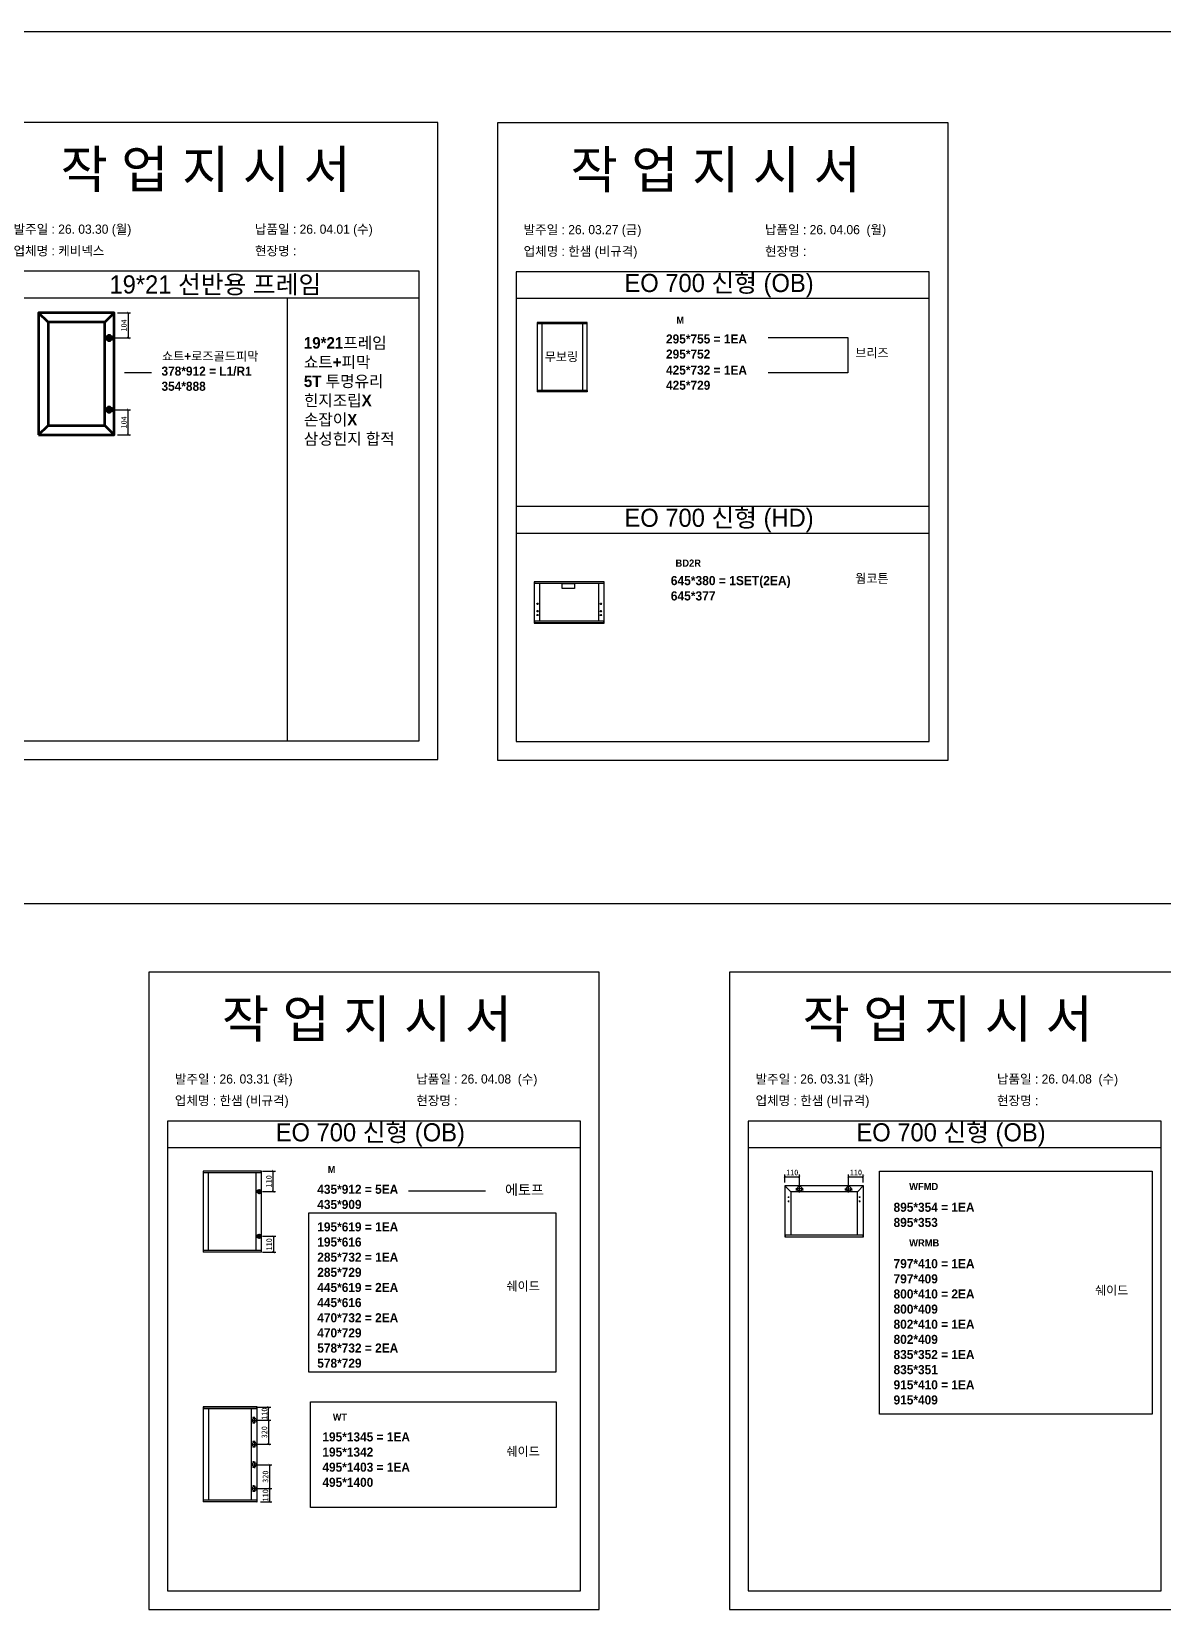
# Model space of a CAD drawing. Header units: millimetres. Extents: x -44117 to 256353, y -2095463 to 65325.
# Drawn here: x 113231 to 118206, y -831432 to -824497 of the extents above; entities that cross this region are included whole.
import ezdxf

# ---------------------------------------------------------------- set-up
doc = ezdxf.new("R2010")
doc.units = ezdxf.units.MM
doc.header["$LTSCALE"] = 10
doc.layers.add('Layer1', color=7, linetype='Continuous', lineweight=70)
doc.styles.add('MtX_Gulim', font='')
doc.styles.get('MtX_Gulim').set_extended_font_data('Gulim', bold=True)
doc.dimstyles.new('ISO-25', dxfattribs={"dimtxt": 2.5, "dimasz": 2.5, "dimexe": 1, "dimexo": 1, "dimtad": 1, "dimtxsty": 'Standard', "dimblk": 'ARCHTICK', "dimcen": 2.5, "dimadec": 0, "dimazin": 0, "dimtfac": 1, "dimtmove": 0, "dimatfit": 3, "dimfxl": 0, "dimarcsym": 0})

# ---------------------------------------------------------------- blocks, each defined once
blk = doc.blocks.new('_ArchTick')
at = {"color": 0, "linetype": 'ByBlock', "const_width": 0.15}
blk.add_lwpolyline([(-0.5, -0.5), (0.5, 0.5)], dxfattribs=at)
blk = doc.blocks.new('*D5433')
at = {"color": 0, "lineweight": -2}
for p, q in [((113608.8, -825732.4), (113665.8, -825732.4)), ((113655.8, -825732.4), (113655.8, -825843.5)), ((113587.7, -825843.5), (113665.8, -825843.5))]:
    blk.add_line(p, q, dxfattribs=at)
at = {"layer": 'Defpoints', "color": 0}
for p in [(113593.8, -825732.4), (113572.7, -825843.5), (113655.8, -825843.5)]:
    blk.add_point(p, dxfattribs=at)
at = {"color": 0, "lineweight": -2, "xscale": 10, "yscale": 10, "zscale": 10}
for p, rotation in [((113655.8, -825732.4), 90), ((113655.8, -825843.5), 270)]:
    blk.add_blockref('_ArchTick', p, dxfattribs=dict(at, rotation=rotation))
at = {"color": 0, "insert": (113637, -825787.9), "char_height": 25, "attachment_point": 5, "rotation": 90}
blk.add_mtext('104', dxfattribs=at)
blk = doc.blocks.new('*D5434')
at = {"color": 0, "lineweight": -2}
for p, q in [((113587.7, -826158.6), (113665.8, -826158.6)), ((113655.8, -826269.7), (113655.8, -826158.6)), ((113608.8, -826269.7), (113665.8, -826269.7))]:
    blk.add_line(p, q, dxfattribs=at)
at = {"layer": 'Defpoints', "color": 0}
for p in [(113572.7, -826158.6), (113655.8, -826158.6), (113593.8, -826269.7)]:
    blk.add_point(p, dxfattribs=at)
at = {"color": 0, "lineweight": -2, "xscale": 10, "yscale": 10, "zscale": 10}
for p, rotation in [((113655.8, -826158.6), 90), ((113655.8, -826269.7), 270)]:
    blk.add_blockref('_ArchTick', p, dxfattribs=dict(at, rotation=rotation))
at = {"color": 0, "insert": (113637, -826214.2), "char_height": 25, "attachment_point": 5, "rotation": 90}
blk.add_mtext('104', dxfattribs=at)
blk = doc.blocks.new('*D5475')
at = {"color": 0, "lineweight": -2}
for p, q in [((114245.8, -829505.1), (114302.9, -829505.1)), ((114292.9, -829595.7), (114292.9, -829505.1)), ((114245.8, -829595.7), (114302.9, -829595.7))]:
    blk.add_line(p, q, dxfattribs=at)
at = {"layer": 'Defpoints', "color": 0}
for p in [(114230.8, -829505.1), (114292.9, -829505.1), (114230.8, -829595.7)]:
    blk.add_point(p, dxfattribs=at)
at = {"color": 0, "lineweight": -2, "xscale": 10, "yscale": 10, "zscale": 10}
for p, rotation in [((114292.9, -829505.1), 90), ((114292.9, -829595.7), 270)]:
    blk.add_blockref('_ArchTick', p, dxfattribs=dict(at, rotation=rotation))
at = {"color": 0, "insert": (114274.1, -829550.4), "char_height": 25, "attachment_point": 5, "rotation": 90}
blk.add_mtext('110', dxfattribs=at)
blk = doc.blocks.new('*D5476')
at = {"color": 0, "lineweight": -2}
for p, q in [((114245.8, -829792.2), (114303.9, -829792.2)), ((114293.9, -829792.2), (114293.9, -829861.9)), ((114245.8, -829861.9), (114303.9, -829861.9))]:
    blk.add_line(p, q, dxfattribs=at)
at = {"layer": 'Defpoints', "color": 0}
for p in [(114230.8, -829792.2), (114230.8, -829861.9), (114293.9, -829861.9)]:
    blk.add_point(p, dxfattribs=at)
at = {"color": 0, "lineweight": -2, "xscale": 10, "yscale": 10, "zscale": 10}
for p, rotation in [((114293.9, -829792.2), 90), ((114293.9, -829861.9), 270)]:
    blk.add_blockref('_ArchTick', p, dxfattribs=dict(at, rotation=rotation))
at = {"color": 0, "insert": (114275.1, -829827.1), "char_height": 25, "attachment_point": 5, "rotation": 90}
blk.add_mtext('110', dxfattribs=at)
blk = doc.blocks.new('*D5477')
at = {"color": 0, "lineweight": -2}
for p, q in [((116542, -829555), (116542, -829520.4)), ((116542, -829530.4), (116606.5, -829530.4)), ((116606.5, -829567.7), (116606.5, -829520.4))]:
    blk.add_line(p, q, dxfattribs=at)
at = {"layer": 'Defpoints', "color": 0}
for p in [(116542, -829570), (116606.5, -829530.4), (116606.5, -829582.7)]:
    blk.add_point(p, dxfattribs=at)
at = {"color": 0, "lineweight": -2, "xscale": 10, "yscale": 10, "zscale": 10, "rotation": 180}
blk.add_blockref('_ArchTick', (116542, -829530.4), dxfattribs=at)
at = {"color": 0, "lineweight": -2, "xscale": 10, "yscale": 10, "zscale": 10}
blk.add_blockref('_ArchTick', (116606.5, -829530.4), dxfattribs=at)
at = {"color": 0, "insert": (116574.2, -829511.7), "char_height": 25, "attachment_point": 5}
blk.add_mtext('110', dxfattribs=at)
blk = doc.blocks.new('*D5478')
at = {"color": 0, "lineweight": -2}
for p, q in [((116822.1, -829567.7), (116822.1, -829520.4)), ((116822.1, -829530.4), (116886.6, -829530.4)), ((116886.6, -829555), (116886.6, -829520.4))]:
    blk.add_line(p, q, dxfattribs=at)
at = {"layer": 'Defpoints', "color": 0}
for p in [(116822.1, -829582.7), (116886.6, -829530.4), (116886.6, -829570)]:
    blk.add_point(p, dxfattribs=at)
at = {"color": 0, "lineweight": -2, "xscale": 10, "yscale": 10, "zscale": 10, "rotation": 180}
blk.add_blockref('_ArchTick', (116822.1, -829530.4), dxfattribs=at)
at = {"color": 0, "lineweight": -2, "xscale": 10, "yscale": 10, "zscale": 10}
blk.add_blockref('_ArchTick', (116886.6, -829530.4), dxfattribs=at)
at = {"color": 0, "insert": (116854.3, -829511.7), "char_height": 25, "attachment_point": 5}
blk.add_mtext('110', dxfattribs=at)
blk = doc.blocks.new('*D5479')
at = {"color": 0, "lineweight": -2}
for p, q in [((114225.1, -830542.9), (114283, -830542.9)), ((114273, -830600.7), (114273, -830542.9)), ((114225.1, -830600.7), (114283, -830600.7))]:
    blk.add_line(p, q, dxfattribs=at)
at = {"layer": 'Defpoints', "color": 0}
for p in [(114210.1, -830542.9), (114273, -830542.9), (114210.1, -830600.7)]:
    blk.add_point(p, dxfattribs=at)
at = {"color": 0, "lineweight": -2, "xscale": 10, "yscale": 10, "zscale": 10}
for p, rotation in [((114273, -830542.9), 90), ((114273, -830600.7), 270)]:
    blk.add_blockref('_ArchTick', p, dxfattribs=dict(at, rotation=rotation))
at = {"color": 0, "insert": (114254.3, -830571.8), "char_height": 25, "attachment_point": 5, "rotation": 90}
blk.add_mtext('110', dxfattribs=at)
blk = doc.blocks.new('*D5480')
at = {"color": 0, "lineweight": -2}
for p, q in [((114225.1, -830901.3), (114287.6, -830901.3)), ((114277.6, -830959.8), (114277.6, -830901.3)), ((114236.7, -830959.8), (114287.6, -830959.8))]:
    blk.add_line(p, q, dxfattribs=at)
at = {"layer": 'Defpoints', "color": 0}
for p in [(114210.1, -830901.3), (114277.6, -830901.3), (114221.7, -830959.8)]:
    blk.add_point(p, dxfattribs=at)
at = {"color": 0, "lineweight": -2, "xscale": 10, "yscale": 10, "zscale": 10}
for p, rotation in [((114277.6, -830901.3), 90), ((114277.6, -830959.8), 270)]:
    blk.add_blockref('_ArchTick', p, dxfattribs=dict(at, rotation=rotation))
at = {"color": 0, "insert": (114258.8, -830930.5), "char_height": 25, "attachment_point": 5, "rotation": 90}
blk.add_mtext('110', dxfattribs=at)
blk = doc.blocks.new('*D5481')
at = {"color": 0, "lineweight": -2}
for p, q in [((114225.1, -830796.1), (114287.6, -830796.1)), ((114277.6, -830901.3), (114277.6, -830796.1)), ((114225.1, -830901.3), (114287.6, -830901.3))]:
    blk.add_line(p, q, dxfattribs=at)
at = {"layer": 'Defpoints', "color": 0}
for p in [(114210.1, -830796.1), (114277.6, -830796.1), (114210.1, -830901.3)]:
    blk.add_point(p, dxfattribs=at)
at = {"color": 0, "lineweight": -2, "xscale": 10, "yscale": 10, "zscale": 10}
for p, rotation in [((114277.6, -830796.1), 90), ((114277.6, -830901.3), 270)]:
    blk.add_blockref('_ArchTick', p, dxfattribs=dict(at, rotation=rotation))
at = {"color": 0, "insert": (114258.8, -830848.7), "char_height": 25, "attachment_point": 5, "rotation": 90}
blk.add_mtext('320', dxfattribs=at)
blk = doc.blocks.new('*D5482')
at = {"color": 0, "lineweight": -2}
for p, q in [((114225.1, -830600.7), (114283, -830600.7)), ((114273, -830600.7), (114273, -830705.9)), ((114225.1, -830705.9), (114283, -830705.9))]:
    blk.add_line(p, q, dxfattribs=at)
at = {"layer": 'Defpoints', "color": 0}
for p in [(114210.1, -830600.7), (114210.1, -830705.9), (114273, -830705.9)]:
    blk.add_point(p, dxfattribs=at)
at = {"color": 0, "lineweight": -2, "xscale": 10, "yscale": 10, "zscale": 10}
for p, rotation in [((114273, -830600.7), 90), ((114273, -830705.9), 270)]:
    blk.add_blockref('_ArchTick', p, dxfattribs=dict(at, rotation=rotation))
at = {"color": 0, "insert": (114254.3, -830653.3), "char_height": 25, "attachment_point": 5, "rotation": 90}
blk.add_mtext('320', dxfattribs=at)

msp = doc.modelspace()

# ---------------------------------------------------------------- linework, layer by layer
at = {"color": 1}
for p, q in [((104260.77588, -824496.50817), (196529.92274, -824496.50817)), ((104260.77588, -824496.50817), (196529.92274, -824496.50817)), ((104260.77588, -828329.70311), (196529.92274, -828329.70311)), ((104260.77588, -828329.70311), (196529.92274, -828329.70311))]:
    msp.add_line(p, q, dxfattribs=at)
for p, q in [((114934.7816, -825550.38901), (113119.28121, -825550.38901)), ((117176.54908, -825552.37402), (115361.04869, -825552.37402)), ((114934.7816, -825668.27865), (113119.28121, -825668.27865)), ((114355.45955, -827614.43645), (114355.45955, -825668.27865)), ((117176.54908, -825670.26366), (115361.04869, -825670.26366)), ((115453.61666, -825775.18759), (115453.61666, -826080.20592)), ((115673.53505, -825775.58258), (115453.61666, -825775.58258)), ((115673.53505, -825781.55128), (115453.61666, -825781.55128)), ((115673.31562, -825774.96816), (115453.8361, -825774.96816)), ((115473.14661, -825781.11241), (115473.14661, -826073.84224)), ((115653.78567, -826073.84224), (115653.78567, -825781.55128)), ((115672.43787, -825781.55128), (115672.43787, -825774.96816)), ((115673.53505, -826080.20592), (115673.53505, -825775.18759)), ((113758.69642, -825996.67324), (113638.76484, -825996.67324)), ((115673.53505, -826073.84224), (115453.61666, -826073.84224)), ((115673.53505, -826079.81094), (115453.61666, -826079.81094)), ((115673.31562, -826080.42537), (115453.8361, -826080.42537)), ((115454.71385, -826080.42537), (115454.71385, -826073.84224)), ((115672.43787, -826073.84224), (115672.43787, -826080.42537)), ((117176.54908, -826584.39774), (115361.04869, -826584.39774)), ((117176.54908, -826702.28738), (115361.04869, -826702.28738)), ((115439.70797, -826915.30823), (115439.70797, -827096.18017)), ((115748.0713, -826915.77467), (115439.70797, -826915.77467)), ((115748.0713, -826922.82297), (115439.70797, -826922.82297)), ((115747.81217, -826915.0491), (115439.9671, -826915.0491)), ((115441.00361, -826915.0491), (115441.00361, -826922.82297)), ((115463.02957, -826922.82297), (115463.02957, -827088.66543)), ((115724.7497, -827088.66543), (115724.7497, -826922.82297)), ((115746.77565, -826915.0491), (115746.77565, -826922.82297)), ((115748.0713, -827096.18017), (115748.0713, -826915.30823)), ((115458.75394, -827011.44503), (115450.20269, -827011.44503)), ((115454.47831, -827007.16941), (115454.47831, -827015.72066)), ((115729.02533, -827011.44503), (115737.57658, -827011.44503)), ((115733.30095, -827007.16941), (115733.30095, -827015.72066)), ((115748.0713, -827088.66543), (115439.70797, -827088.66543)), ((115441.00361, -827088.66543), (115441.00361, -827096.4393)), ((115458.75394, -827044.61353), (115450.20269, -827044.61353)), ((115458.75394, -827061.19777), (115450.20269, -827061.19777)), ((115454.47831, -827040.3379), (115454.47831, -827048.88915)), ((115454.47831, -827056.92215), (115454.47831, -827065.4734)), ((115729.02533, -827044.61353), (115737.57658, -827044.61353)), ((115729.02533, -827061.19777), (115737.57658, -827061.19777)), ((115733.30095, -827040.3379), (115733.30095, -827048.88915)), ((115733.30095, -827056.92215), (115733.30095, -827065.4734)), ((115746.77565, -827096.4393), (115746.77565, -827088.66543)), ((115748.0713, -827095.71374), (115439.70797, -827095.71374)), ((115439.9671, -827096.4393), (115747.81217, -827096.4393)), ((115643.72303, -829285.693), (113828.22264, -829285.693)), ((118196.12668, -829285.693), (116380.62629, -829285.693)), ((115643.72303, -829403.58263), (113828.22264, -829403.58263)), ((118196.12668, -829403.58263), (116380.62629, -829403.58263)), ((113985.00402, -829505.39667), (113985.00402, -829861.65305)), ((114241.86507, -829505.85801), (113985.00402, -829505.85801)), ((114241.86507, -829512.82936), (113985.00402, -829512.82936)), ((114241.60877, -829505.14037), (113985.26032, -829505.14037)), ((114007.81468, -829512.31676), (114007.81468, -829854.22037)), ((114218.79811, -829854.22037), (114218.79811, -829512.82936)), ((114240.58357, -829512.82936), (114240.58357, -829505.14037)), ((114241.86507, -829861.65305), (114241.86507, -829505.39667)), ((116541.68908, -829569.99136), (116541.68908, -829794.33169)), ((116568.02983, -829596.33211), (116541.77577, -829569.78209)), ((116886.57492, -829569.6954), (116541.98504, -829569.6954)), ((116622.64851, -829582.71779), (116590.36168, -829582.71779)), ((116606.50509, -829598.86121), (116606.50509, -829566.57438)), ((116805.91146, -829582.71779), (116838.19829, -829582.71779)), ((116822.05488, -829598.86121), (116822.05488, -829566.57438)), ((116860.53013, -829596.33211), (116886.78419, -829569.78209)), ((116886.87088, -829794.33169), (116886.87088, -829569.99136)), ((115226.36479, -829593.75146), (114887.59402, -829593.75146)), ((116555.00744, -829619.41727), (116560.92671, -829619.41727)), ((116555.00744, -829638.35893), (116560.92671, -829638.35893)), ((116557.96708, -829616.45763), (116557.96708, -829622.3769)), ((116557.96708, -829635.39929), (116557.96708, -829641.31856)), ((116568.02983, -829596.33211), (116568.02983, -829786.34068)), ((116860.53013, -829596.33211), (116568.02983, -829596.33211)), ((116595.55444, -829588.63706), (116590.81903, -829588.63706)), ((116593.18673, -829586.26936), (116593.18673, -829591.00477)), ((116622.19116, -829588.63706), (116617.45574, -829588.63706)), ((116619.82345, -829586.26936), (116619.82345, -829591.00477)), ((116811.10423, -829588.63706), (116806.36882, -829588.63706)), ((116808.73652, -829586.26936), (116808.73652, -829591.00477)), ((116837.74095, -829588.63706), (116833.00553, -829588.63706)), ((116835.37324, -829586.26936), (116835.37324, -829591.00477)), ((116860.53013, -829785.74875), (116860.53013, -829596.33211)), ((116873.55253, -829619.41727), (116867.63326, -829619.41727)), ((116873.55253, -829638.35893), (116867.63326, -829638.35893)), ((116870.59289, -829616.45763), (116870.59289, -829622.3769)), ((116870.59289, -829635.39929), (116870.59289, -829641.31856)), ((116541.68908, -829785.74875), (116886.87088, -829785.74875)), ((116543.1689, -829785.74875), (116543.1689, -829794.62765)), ((116885.39106, -829794.62765), (116885.39106, -829785.74875)), ((114241.86507, -829854.22037), (113985.00402, -829854.22037)), ((114241.86507, -829861.19171), (113985.00402, -829861.19171)), ((114241.60877, -829861.90935), (113985.26032, -829861.90935)), ((113986.28552, -829861.90935), (113986.28552, -829854.22037)), ((114240.58357, -829854.22037), (114240.58357, -829861.90935)), ((116541.68908, -829793.79896), (116886.57492, -829793.79896)), ((116541.98504, -829794.62765), (116886.57492, -829794.62765)), ((113984.81552, -830542.39225), (113984.81552, -830959.60012)), ((114221.80909, -830542.87157), (113984.81552, -830542.87157)), ((114221.80909, -830550.11452), (113984.81552, -830550.11452)), ((114221.5428, -830542.12597), (113985.08181, -830542.12597)), ((113986.14694, -830542.12597), (113986.14694, -830550.11452)), ((114008.51488, -830549.58195), (114008.51488, -830951.87786)), ((114197.84345, -830951.87786), (114197.84345, -830550.11452)), ((114220.47766, -830550.11452), (114220.47766, -830542.12597)), ((114221.80909, -830959.60012), (114221.80909, -830542.39225)), ((114195.56796, -830600.70865), (114224.61714, -830600.70865)), ((114207.4297, -830588.72583), (114203.16914, -830588.72583)), ((114207.4297, -830612.69147), (114203.16914, -830612.69147)), ((114205.29942, -830586.59555), (114205.29942, -830590.85611)), ((114205.29942, -830610.56119), (114205.29942, -830614.82175)), ((114210.09255, -830615.23324), (114210.09255, -830586.18406)), ((114207.4297, -830693.90837), (114203.16914, -830693.90837)), ((114205.29942, -830691.77809), (114205.29942, -830696.03864)), ((114210.09255, -830691.3666), (114210.09255, -830720.41578)), ((114195.56796, -830705.8912), (114224.61714, -830705.8912)), ((114207.4297, -830717.87401), (114203.16914, -830717.87401)), ((114205.29942, -830715.74373), (114205.29942, -830720.00429)), ((114195.56796, -830796.10119), (114224.61714, -830796.10119)), ((114207.4297, -830784.11836), (114203.16914, -830784.11836)), ((114207.4297, -830808.084), (114203.16914, -830808.084)), ((114205.29942, -830781.98808), (114205.29942, -830786.24864)), ((114205.29942, -830805.95372), (114205.29942, -830810.21428)), ((114210.09255, -830781.5766), (114210.09255, -830810.62578)), ((114195.56796, -830901.28372), (114224.61714, -830901.28372)), ((114207.4297, -830889.30089), (114203.16914, -830889.30089)), ((114205.29942, -830887.17061), (114205.29942, -830891.43117)), ((114210.09255, -830886.75913), (114210.09255, -830915.80831)), ((114221.80909, -830951.87786), (113984.81552, -830951.87786)), ((114221.80909, -830959.12081), (113984.81552, -830959.12081)), ((114221.5428, -830959.86641), (113985.08181, -830959.86641)), ((113986.14694, -830959.86641), (113986.14694, -830951.87786)), ((114207.4297, -830913.26653), (114203.16914, -830913.26653)), ((114205.29942, -830911.13625), (114205.29942, -830915.39681)), ((114220.47766, -830951.87786), (114220.47766, -830959.86641))]:
    msp.add_line(p, q)
for points in [[(113036.75846, -827696.95919), (115017.30434, -827696.95919), (115017.30434, -824895.90145), (113036.75846, -824895.90145)], [(115278.52594, -827698.94421), (117259.07182, -827698.94421), (117259.07182, -824897.88646), (115278.52594, -824897.88646)], [(115563.6585, -826922.82297), (115618.00112, -826922.82297), (115618.00112, -826944.66989), (115563.6585, -826944.66989)], [(113745.69989, -831432.26318), (115726.24577, -831432.26318), (115726.24577, -828631.20543), (113745.69989, -828631.20543)], [(116298.10355, -831432.26318), (118278.64943, -831432.26318), (118278.64943, -828631.20543), (116298.10355, -828631.20543)], [(116957.6542, -829505.68207), (118155.74595, -829505.68207), (118155.74595, -830574.32484), (116957.6542, -830574.32484)], [(114449.67082, -829689.3123), (115534.83899, -829689.3123), (115534.83899, -830389.72506), (114449.67082, -830389.72506)], [(114457.15803, -830520.10114), (115536.47345, -830520.10114), (115536.47345, -830984.01741), (114457.15803, -830984.01741)]]:
    msp.add_lwpolyline(points, close=True)
for points in [[(113119.28121, -825550.38901), (113119.28121, -827614.43645), (114934.7816, -827614.43645), (114934.7816, -825550.38901)], [(115361.04869, -825552.37402), (115361.04869, -827616.42146), (117176.54908, -827616.42146), (117176.54908, -825552.37402)], [(116467.87459, -825841.97437), (116818.45567, -825841.97437), (116818.45567, -825997.11657), (116467.87459, -825997.11657)], [(113828.22264, -829285.693), (113828.22264, -831349.74043), (115643.72303, -831349.74043), (115643.72303, -829285.693)], [(116380.62629, -829285.693), (116380.62629, -831349.74043), (118196.12668, -831349.74043), (118196.12668, -829285.693)]]:
    msp.add_lwpolyline(points)
for centre, radius in [((115454.47831, -827011.44503), 2.59129), ((115733.30095, -827011.44503), 2.59129), ((115454.47831, -827044.61353), 2.59129), ((115454.47831, -827061.19777), 2.59129), ((115733.30095, -827044.61353), 2.59129), ((115733.30095, -827061.19777), 2.59129), ((116606.50509, -829582.71779), 10.35872), ((116822.05488, -829582.71779), 10.35872), ((116557.96708, -829619.41727), 0.88789), ((116557.96708, -829638.35893), 0.88789), ((116593.18673, -829588.63706), 0.94708), ((116619.82345, -829588.63706), 0.94708), ((116808.73652, -829588.63706), 0.94708), ((116835.37324, -829588.63706), 0.94708), ((116870.59289, -829619.41727), 0.88789), ((116870.59289, -829638.35893), 0.88789), ((114210.09255, -830600.70865), 9.31997), ((114205.29942, -830588.72583), 0.85211), ((114205.29942, -830612.69147), 0.85211), ((114205.29942, -830693.90837), 0.85211), ((114210.09255, -830705.8912), 9.31997), ((114205.29942, -830717.87401), 0.85211), ((114210.09255, -830796.10119), 9.31997), ((114205.29942, -830784.11836), 0.85211), ((114205.29942, -830808.084), 0.85211), ((114210.09255, -830901.28372), 9.31997), ((114205.29942, -830889.30089), 0.85211), ((114205.29942, -830913.26653), 0.85211)]:
    msp.add_circle(centre, radius)
for centre, radius, start, end in [((115673.31562, -825775.18759), 0.21944, 0, 90), ((115453.8361, -826080.20593), 0.21944, 180, 270), ((115673.31562, -826080.20593), 0.21944, 270, 0), ((115439.9671, -826915.30823), 0.25913, 90, 180), ((115747.81217, -826915.30823), 0.25913, 0, 90), ((115439.9671, -827096.18017), 0.25913, 180, 270), ((115747.81217, -827096.18017), 0.25913, 270, 0), ((114241.60877, -829505.39667), 0.2563, 0, 90), ((116541.98504, -829569.99136), 0.29596, 90, 180), ((116886.57492, -829569.99136), 0.29596, 0, 90), ((113985.26032, -829861.65305), 0.2563, 180, 270), ((114241.60877, -829861.65305), 0.2563, 270, 0), ((116541.98504, -829794.33169), 0.29596, 180, 270), ((116886.57492, -829794.33169), 0.29596, 270, 0), ((113985.08181, -830542.39225), 0.26628, 90, 180), ((114221.5428, -830542.39225), 0.26628, 0, 90), ((113985.08181, -830959.60013), 0.26628, 180, 270), ((114221.5428, -830959.60013), 0.26628, 270, 0)]:
    msp.add_arc(centre, radius, start, end)
at = {"layer": 'Layer1'}
for p, q in [((113303.41675, -825773.8563), (113261.92717, -825732.36672)), ((113552.35424, -825773.8563), (113593.84382, -825732.36672)), ((113572.65471, -825826.23624), (113572.65471, -825860.72746)), ((113572.65471, -826175.86904), (113572.65471, -826141.37782)), ((113261.92717, -826269.73856), (113303.41675, -826228.24898)), ((113593.84382, -826269.73856), (113552.35424, -826228.24898)), ((113552.35424, -826228.24898), (113593.84382, -826269.73856)), ((114230.77998, -829586.28968), (114230.77998, -829605.1821)), ((114230.77998, -829801.66004), (114230.77998, -829782.76762))]:
    msp.add_line(p, q, dxfattribs=at)
for points in [[(113261.92717, -826269.73856), (113593.84382, -826269.73856), (113593.84382, -825732.36672), (113261.92717, -825732.36672)], [(113303.41675, -826228.24898), (113552.35424, -826228.24898), (113552.35424, -825773.8563), (113303.41675, -825773.8563)], [(113589.90032, -825843.48185), (113555.40909, -825843.48185)], [(113589.90032, -826158.62343), (113555.40909, -826158.62343)], [(114240.22619, -829595.73589), (114221.33376, -829595.73589)], [(114240.22619, -829792.21383), (114221.33376, -829792.21383)]]:
    msp.add_lwpolyline(points, close=True, dxfattribs=at)
for centre, radius in [((113572.65471, -825843.48185), 11.49707), ((113572.65471, -826158.62343), 11.49707), ((114230.77998, -829595.73589), 6.29747), ((114230.77998, -829792.21383), 6.29747)]:
    msp.add_circle(centre, radius, dxfattribs=at)

# ---------------------------------------------------------------- texts
at = {"linetype": 'Continuous', "style": 'MtX_Gulim'}
for s, height, p in [('M', 30.31593, (116065.79136, -825780.19642)), ('쇼트+로즈골드피막', 39.271262, (113803.83281, -825942.75914)), ('BD2R', 31.421769, (116061.36042, -826848.69094)), ('M', 30.31593, (114532.96531, -829513.51539)), ('WFMD', 31.421769, (117088.2537, -829588.72988)), ('WRMB', 31.421769, (117088.2537, -829836.61093)), ('WT', 30.315933, (114555.42749, -830601.95464))]:
    msp.add_text(s, height=height, dxfattribs=at).set_placement(p)
at = {"attachment_point": 1}
for s, width, gutter_width, heights, insert, char_height in [('{\\fGulim|b0|i0|c129|p50;작 업 지 시 서}', 3898.9872873, 14.7362, [-183.72574], (113358.36917, -825018.69825), 165.0454901), ('{\\fGulim|b0|i0|c129|p50;작 업 지 시 서}', 3898.9872873, 14.7362, [-183.72574], (115600.13666, -825020.68327), 165.0454901), ('\\pt11;{\\fGulim|b0|i0|c129|p50;발주일 : 26. 03.30 (월)}', 3898.9872873, 14.7362, [40.67678], (113151.8155, -825344.92295), 40.4361451), ('{\\fGulim|b0|i0|c129|p50;납품일 : 26. 04.01 (수)}', 3898.9872873, 14.7362, [41.36774], (114212.79627, -825344.92295), 40.4361451), ('\\pt11;{\\fGulim|b0|i0|c129|p50;발주일 : 26. 03.27 (금)}', 3898.9872873, 14.7362, [40.67678], (115393.58299, -825346.90796), 40.4361451), ('{\\fGulim|b0|i0|c129|p50;납품일 : 26. 04.06  (월)}', 3898.9872873, 14.7362, [41.36774], (116454.56375, -825346.90796), 40.4361451), ('{\\fGulim|b0|i0|c129|p50;업체명 : 케비넥스}', 3898.9872873, 14.7362, [42.57324], (113151.8155, -825440.00822), 40.4361451), ('{\\fGulim|b0|i0|c129|p50;현장명 :  }', 3898.9872873, 14.7362, [45.12049], (114212.79627, -825440.00822), 40.4361451), ('{\\fGulim|b0|i0|c129|p50;업체명 : 한샘 (비규격)}', 3898.9872873, 14.7362, [42.57324], (115393.58299, -825441.99324), 40.4361451), ('{\\fGulim|b0|i0|c129|p50;현장명 :  }', 3898.9872873, 14.7362, [45.12049], (116454.56375, -825441.99324), 40.4361451), ('{\\fGulim|b0|i0|c129|p50;19*21 선반용 프레임}', 1882.7812357, 7.11596, [-89.03766], (113573.39735, -825568.23651), 79.6987856), ('{\\fGulim|b0|i0|c129|p50;EO 700 신형 (OB)}', 1882.7812357, 7.11596, [-100.28675], (115836.84868, -825561.80127), 79.6987856), ('{\\f굴림|b1|i0|c129|p50;19*21프레임\\P쇼트+피막\\P5T 투명유리\\P힌지조립X\\P손잡이X\\P삼성힌지 합적}', 15300.3567757, 196.77614, [-489.46393], (114427.81042, -825839.73973), 50.59958), ('{\\f굴림|b1|i0|c129|p50;295*755 = 1EA\\P\\C1;295*752}', 12072.7918459, 155.2668, [-107.63052], (116019.59414, -825827.67702), 39.9257485), ('{\\f굴림|b1|i0|c129|p50;무보링}', 11769.5052121, 151.36626, [-43.35047], (115486.67564, -825906.39405), 38.9227538), ('{\\f굴림|b1|i0|c129|p50;브리즈}', 11769.5052121, 151.36626, [-43.2475], (116851.28577, -825889.44238), 38.9227538), ('{\\f굴림|b1|i0|c129|p50;378*912 = L1/R1\\P\\C1;354*888}', 12072.7918459, 155.2668, [-111.22173], (113801.97465, -825969.12515), 39.9257485), ('{\\f굴림|b1|i0|c129|p50;425*732 = 1EA\\P\\C1;425*729}', 12072.7918459, 155.2668, [-107.68333], (116019.59414, -825964.68571), 39.9257485), ('{\\fGulim|b0|i0|c129|p50;EO 700 신형 (HD)}', 1882.7812357, 7.11596, [-100.28675], (115836.84868, -826593.82499), 79.6987856), ('{\\f굴림|b1|i0|c129|p50;웜코튼}', 11769.5052121, 151.36626, [-42.01186], (116851.28577, -826881.45461), 38.9227538), ('{\\f굴림|b1|i0|c129|p50;645*380 = 1SET(2EA)\\P\\C1;645*377}', 12198.822037, 156.88766, [-113.28997], (116040.53725, -826889.64941), 40.342541), ('{\\fGulim|b0|i0|c129|p50;작 업 지 시 서}', 3898.9872873, 14.7362, [-183.72574], (114067.3106, -828754.00224), 165.0454901), ('{\\fGulim|b0|i0|c129|p50;작 업 지 시 서}', 3898.9872873, 14.7362, [-183.72574], (116619.71426, -828754.00224), 165.0454901), ('\\pt11;{\\fGulim|b0|i0|c129|p50;발주일 : 26. 03.31 (화)}', 3898.9872873, 14.7362, [40.67678], (113860.75693, -829080.22693), 40.4361451), ('{\\fGulim|b0|i0|c129|p50;납품일 : 26. 04.08  (수)}', 3898.9872873, 14.7362, [41.36774], (114921.7377, -829080.22693), 40.4361451), ('\\pt11;{\\fGulim|b0|i0|c129|p50;발주일 : 26. 03.31 (화)}', 3898.9872873, 14.7362, [40.67678], (116413.16059, -829080.22693), 40.4361451), ('{\\fGulim|b0|i0|c129|p50;납품일 : 26. 04.08  (수)}', 3898.9872873, 14.7362, [41.36774], (117474.14136, -829080.22693), 40.4361451), ('{\\fGulim|b0|i0|c129|p50;업체명 : 한샘 (비규격)}', 3898.9872873, 14.7362, [42.57324], (113860.75693, -829175.31221), 40.4361451), ('{\\fGulim|b0|i0|c129|p50;현장명 :  }', 3898.9872873, 14.7362, [45.12049], (114921.7377, -829175.31221), 40.4361451), ('{\\fGulim|b0|i0|c129|p50;업체명 : 한샘 (비규격)}', 3898.9872873, 14.7362, [42.57324], (116413.16059, -829175.31221), 40.4361451), ('{\\fGulim|b0|i0|c129|p50;현장명 :  }', 3898.9872873, 14.7362, [45.12049], (117474.14136, -829175.31221), 40.4361451), ('{\\fGulim|b0|i0|c129|p50;EO 700 신형 (OB)}', 1882.7812357, 7.11596, [-100.28675], (114304.02262, -829295.12024), 79.6987856), ('{\\fGulim|b0|i0|c129|p50;EO 700 신형 (OB)}', 1882.7812357, 7.11596, [-100.28675], (116856.42628, -829295.12024), 79.6987856), ('{\\f굴림|b1|i0|c129|p50;435*912 = 5EA\\P\\C1;435*909}', 12072.7918459, 155.2668, [-107.63052], (114486.76809, -829565.45718), 39.9257485), ('{\\f굴림|b1|i0|c129|p50;에토프}', 13746.5878503, 176.7933, [-50.57251], (115311.74604, -829565.21282), 45.4611341), ('{\\f굴림|b1|i0|c129|p50;895*354 = 1EA\\P\\C1;895*353}', 12072.7918459, 155.2668, [-107.57771], (117019.65751, -829644.52684), 39.9257485), ('{\\f굴림|b1|i0|c129|p50;195*619 = 1EA\\P\\C1;195*616\\P\\C256;285*732 = 1EA\\P\\C1;285*729\\P\\C256;445*619 = 2EA\\P\\C1;445*616\\P\\C256;470*732 = 2EA\\P\\C1;470*729\\P\\C256;578*732 = 2EA\\P\\C1;578*729}', 12072.7918459, 155.2668, [-640.7132], (114486.76809, -829730.71121), 39.9257485), ('{\\f굴림|b1|i0|c129|p50;797*410 = 1EA\\P\\C1;797*409\\P\\C256;800*410 = 2EA\\P\\C1;800*409\\P\\C256;802*410 = 1EA\\P\\C1;802*409\\P\\C256;835*352 = 1EA\\P\\C1;835*351\\P\\C256;915*410 = 1EA\\P\\C1;915*409}', 12072.7918459, 155.2668, [-640.87164], (117019.65751, -829892.4079), 39.9257485), ('{\\f굴림|b1|i0|c129|p50;쉐이드}', 11769.5052121, 151.36626, [-43.2475], (115318.45972, -829991.82869), 38.9227538), ('{\\f굴림|b1|i0|c129|p50;쉐이드}', 11769.5052121, 151.36626, [-43.2475], (117905.11067, -830010.52712), 38.9227538), ('{\\f굴림|b1|i0|c129|p50;195*1345 = 1EA\\P\\C1;195*1342\\P\\C256;495*1403 = 1EA\\P\\C1;495*1400}', 12072.7918459, 155.2668, [-240.98041], (114509.23027, -830653.89643), 39.9257485), ('{\\f굴림|b1|i0|c129|p50;쉐이드}', 11769.5052121, 151.36626, [-43.2475], (115318.45972, -830718.47306), 38.9227538)]:
    msp.add_mtext_dynamic_manual_height_columns(s, width=width, gutter_width=gutter_width, heights=heights, dxfattribs=dict(at, insert=insert, char_height=char_height))

# ---------------------------------------------------------------- dimensions: what is measured, and where the dimension line sits
for base, p1, p2, angle, text, picture, middle in [((113655.76933, -825843.48185), (113593.84382, -825732.36672), (113572.65471, -825843.48185), 90, '104', '*D5433', (113637.01933, -825787.92429)), ((113655.76933, -826158.62343), (113593.84382, -826269.73856), (113572.65471, -826158.62343), 270, '104', '*D5434', (113637.01933, -826214.181)), ((114292.89931, -829505.14037), (114230.77998, -829595.73589), (114230.77998, -829505.14037), 90, '110', '*D5475', (114274.14931, -829550.43813)), ((114293.89286, -829861.90935), (114230.77998, -829792.21383), (114230.77998, -829861.90935), 90, '110', '*D5476', (114275.14286, -829827.06159)), ((114273.01769, -830705.8912), (114210.09255, -830600.70865), (114210.09255, -830705.8912), 90, '320', '*D5482', (114254.26769, -830653.29992)), ((114277.58915, -830796.10119), (114210.09255, -830901.28372), (114210.09255, -830796.10119), 90, '320', '*D5481', (114258.83915, -830848.69246)), ((114277.58915, -830901.28372), (114221.73109, -830959.78842), (114210.09255, -830901.28372), 90, '110', '*D5480', (114258.83915, -830930.53607))]:
    dim = msp.add_linear_dim(base=base, p1=p1, p2=p2, angle=angle, text=text, dimstyle='ISO-25', override={"dimscale": 10, "dimasz": 1, "dimexo": 1.5, "dimtxsty": 'Standard'})
    dim.commit()
    dim.dimension.update_dxf_attribs({"geometry": picture, "text_midpoint": middle})
for base, p1, p2, picture, middle in [((116606.50509, -829530.41096), (116541.98504, -829569.99136), (116606.50509, -829582.71779), '*D5477', (116574.24507, -829511.66096)), ((116886.57492, -829530.41096), (116822.05487, -829582.71779), (116886.57492, -829569.99136), '*D5478', (116854.31489, -829511.66096))]:
    dim = msp.add_linear_dim(base=base, p1=p1, p2=p2, text='110', dimstyle='ISO-25', override={"dimscale": 10, "dimasz": 1, "dimexo": 1.5, "dimtxsty": 'Standard'})
    dim.commit()
    dim.dimension.update_dxf_attribs({"geometry": picture, "text_midpoint": middle})
dim = msp.add_linear_dim(base=(114273.01769, -830542.87157), p1=(114210.09255, -830600.70865), p2=(114210.09255, -830542.87157), angle=90, text='110', dimstyle='ISO-25', override={"dimscale": 10, "dimasz": 1, "dimexo": 1.5, "dimtxsty": 'Standard'})
dim.commit()
dim.dimension.update_dxf_attribs({"geometry": '*D5479', "text_midpoint": (114273.01769, -830571.79011), "dimtype": 160})

doc.saveas('drawing.dxf')
